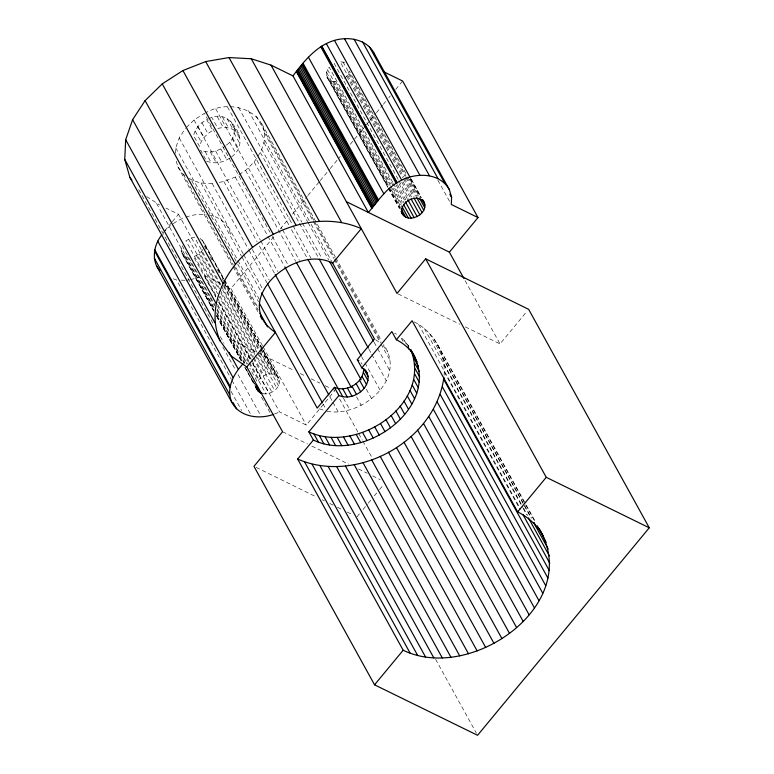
<?xml version="1.0" encoding="UTF-8"?>
<svg xmlns="http://www.w3.org/2000/svg" width="774" height="774" viewBox="0 0 774 774"><rect width="100%" height="100%" fill="white"/><g stroke="black" fill="none" stroke-linecap="round" stroke-linejoin="round"><path stroke-width="0.58" stroke-dasharray="3.87 2.9" d="M175.495 153.387L175.756 147.921L179.229 137.898L185.46 128.378M213.827 311.187L181.687 252.972L181.145 248.077L182.045 245.474L210.093 296.278M226.405 145.106C244.681 131.986 227.537 108.283 208.767 118.799M231.649 156.803C243.259 148.231 241.817 134.695 233.061 124.372M257.877 156.319C281.842 119.177 236.68 94.438 205.41 112.936M263.083 393.724C271.374 395.204 282.036 387.232 278.872 378.312L261.922 347.623M327.083 411.275C361.274 417.844 407.453 379.386 383.691 344.575M387.745 187.231L326.986 77.158L326.541 72.243L329.153 67.174L392.824 182.538M444.053 375.216C446.056 353.408 433.575 331.427 413.945 321.771M195.106 130.922L193.51 135.527L199.537 146.46C201.182 139.426 206.484 133.902 212.705 130.545L206.668 119.622L201.917 122.689L197.98 126.539L195.106 130.922L201.134 141.845M344.507 78.368L346.762 76.21L349.374 71.15L407.211 175.93M238.982 174.653L245.561 170.415L254.133 162.037L257.258 157.277M215.849 297.052L193.645 256.823L199.295 253.93L203.146 249.276M278.872 378.312C273.764 370.224 261.002 374.529 257.413 382.008L249.818 368.25M171.547 222.651L163.072 232.897A40.567 30.428 -28.9 0 1 170.444 225.698M172.321 221.722L178.484 214.272L165.946 208.09M262.492 345.688L230.942 288.528L274.818 235.49M280.207 228.978L289.447 217.813M292.533 214.088L307.162 196.412M307.926 195.483L319.478 181.522M320.243 180.594L329.482 169.429M330.256 168.49L340.26 156.396M350.274 144.303L365.667 125.688M366.441 124.759L369.517 121.044M370.291 120.105L375.68 113.594M376.445 112.665L382.608 105.225M383.382 104.287L385.684 101.5M388.771 97.776L390.309 95.918M395.698 89.407L402.625 81.028M243.839 362.919L253.862 350.806L257.103 352.393M252.711 363.277L279.588 411.971L306.311 425.071L334.929 390.483L331.688 388.896M356.969 516.829L359.978 513.181M362.987 509.544L367.505 504.087M368.26 503.177L371.278 499.53M374.287 495.892L378.805 490.435M379.56 489.526L383.324 484.969M465.338 326.909L500.033 343.908L527.142 311.148M186.321 127.536L194.042 119.999L204.375 113.343L270.02 232.258M205.545 159.125L200.611 150.195C208.922 153.852 218.655 151.211 225.621 145.88M206.639 161.118C214.175 164.398 223.164 162.666 229.752 158.031M219.187 182.364L223.85 181.561L235.228 177.072L238.044 175.253M220.871 285.026L194.574 237.395L191.546 237.918L185.895 240.82L216.865 296.916M190.51 279.598L199.131 277.44M274.499 413.974L279.588 411.971M239.098 135.305C235.151 127.787 225.457 126.336 217.939 128.484L211.912 117.561M189.204 178.407C196.586 183.022 205.981 184.154 214.514 183.167M186.05 280.372L189.388 279.791M326.986 77.158C329.114 81.444 334.581 82.363 338.828 81.193M181.261 280.111L184.851 280.304M344.691 62.481L340.115 61.707L403.796 177.072M181.687 252.972L185.16 256.368L187.724 257.191L214.592 305.885M173.289 278.824L176.472 279.849L231.397 379.347M319.41 408.798L323.793 410.21M258.187 352.925L293.849 370.378M300.341 373.552L305.74 376.203M311.148 378.844L319.797 383.082M325.196 385.723L330.604 388.364M398.117 293.956L459.92 324.248M220.251 283.284L204.22 275.428L215.907 296.597M224.528 285.383L230.942 288.528M282.568 431.757L307.51 443.976M311.845 446.105L348.716 464.177M358.468 468.957L367.147 473.204M372.565 475.865L380.16 479.59M256.126 467.399L316.847 497.16M322.265 499.82L324.441 500.884M329.859 503.535L333.11 505.132M337.445 507.26L342.872 509.921M347.207 512.04L352.625 514.7M146.654 196.538L159.676 205.004M231.919 339.999L253.862 350.806M394.653 333.139L396.52 334.194M176.249 161.127L177.856 166.739L183.274 174.256L185.247 175.64M375.438 339.622L380.382 343.076M200.04 238.382L203.504 241.778L223.947 278.824M408.807 346.423L404.512 340.802L400.758 337.28L403.022 341.382M383.033 345.398L387.784 351.977M360.984 362.648L362.068 364.148M138.681 189.562L214.098 325.303M437.842 180.129L450.11 202.353M411.439 179.481L421.366 197.467M410.655 178.552L421.172 197.602M410.307 178.659L420.824 197.709M409.804 179.2L419.731 197.186M465.106 280.633L500.033 343.908M407.801 176.985L418.308 196.035M342.998 61.91L406.098 176.211M406.679 177.275L417.196 196.325M348.426 73.753L405.092 176.414M405.682 177.478L416.199 196.528M404.386 178.136L414.313 196.122M346.762 76.21L402.848 177.817M403.438 178.881L413.364 196.867M403.109 181.793L411.865 197.67M401.754 182.093L409.93 196.906M334.116 63.323L398.387 179.742M398.968 180.806L408.895 198.792M399.045 183.796L407.23 198.608M397.43 184.618L406.195 200.495M396.075 184.918L404.841 200.795M393.415 183.602L403.931 202.653M335.8 81.676L402.393 202.333M327.489 69.641L390.58 183.941M392.921 188.179L401.687 204.055M332.917 81.483L390.164 185.209M390.754 186.263L401.271 205.313M326.541 72.243L389.051 185.489M391.383 189.727L400.738 206.658M330.372 80.612L388.8 186.457M389.38 187.511L400.477 207.625M326.367 74.807L388.296 186.998M388.877 188.053L399.984 208.167M328.36 79.141L387.948 187.095M388.529 188.159L399.626 208.264M388.325 188.295L399.432 208.4M437.716 344.769L525.759 504.242M526.339 505.306L535.086 521.144M434.03 338.877L534.892 521.589M429.57 333.478L531.603 518.309M442.68 357.781L530.712 517.264M424.404 328.631L522.934 507.115M523.514 508.17L527.597 515.571M443.899 364.786L522.614 507.376M523.195 508.431L526.688 514.768M418.56 324.364L520.592 509.195M444.266 372.042L520.06 509.34M407.734 344.711L408.866 346.762M404.512 340.802L406.776 344.894M261.747 123.676L335.268 256.852M335.848 257.906L381.359 340.347M256.329 116.158L314.089 220.793M314.67 221.857L334.513 257.79M335.094 258.845L381.185 342.35M264.311 132.654L312.744 220.377M313.325 221.441L333.749 258.429M334.329 259.493L380.421 342.988M381.011 344.043L390.348 360.955M248.415 110.624L310.577 223.231M311.158 224.286L332.656 263.218M263.847 142.493L307.607 221.761M308.187 222.815L328.611 259.812M374.123 342.253L377.035 347.545M377.625 348.6L389.873 370.794M238.556 107.451L301.879 222.157M302.46 223.212L321.626 257.936M260.374 152.507L298.88 222.273M299.461 223.328L318.724 258.206M368.898 349.113L371.23 353.331M371.82 354.395L386.4 380.818M227.411 106.841L292.475 224.712M293.056 225.766L311.071 258.39M254.133 162.037L289.147 225.457M291.479 229.685L307.23 258.216M361.497 356.514L364.409 361.806M364.999 362.861L380.169 390.338M230.575 120.918L236.602 131.841M234.241 128.503L240.279 139.436M226.937 118.374L232.964 129.297M234.029 133.031L240.056 143.954M222.399 116.913L228.427 127.836M232.432 137.646L238.46 148.569M215.752 108.853L281.978 228.823M282.558 229.878L299.412 260.393M217.271 116.632L223.299 127.555M245.561 170.415L295.736 261.312M366.344 389.206L371.588 398.716M229.568 142.019L235.596 152.952M272.342 236.467L287.444 263.828M220.871 148.937L226.898 159.86M235.228 177.072L267.32 235.209M267.901 236.263L284.242 265.859M356.591 396.927L361.255 405.382M201.917 122.689L207.954 133.612M215.627 151.007L221.664 161.93M197.98 126.539L204.007 137.462M194.042 119.999L260.267 239.969M260.848 241.024L277.692 271.548M210.267 151.927L216.294 162.85M223.85 181.561L257.103 241.807M259.435 246.035L274.606 273.512M343.463 398.242L349.877 409.862M205.139 151.656L211.176 162.579M339.583 398.92L358.217 432.676M358.797 433.73L362.29 440.058M362.871 441.112L372.188 457.985M252.276 249.402L269.12 279.917M212.182 183.573L248.367 249.102M248.947 250.157L267.03 282.926M330.053 397.081L332.385 401.309M332.965 402.364L338.219 411.874M179.229 137.898L243.133 253.669M243.713 254.714L262.299 288.392M201.047 182.964L241.304 255.894M241.894 256.958L261.148 291.837M322.99 403.873L325.332 408.101M175.756 147.921L237.337 259.474M237.918 260.528L259.416 299.47M191.768 180.845L237.076 262.928M237.657 263.982L258.574 301.87M235.702 267.204L258.361 308.255M183.274 174.256L233.235 264.756M233.816 265.811L258.216 310.016M177.856 166.739L232.461 265.666M233.042 266.72L258.603 313.025M263.073 346.742L306.311 425.071M435.617 659.313L476.407 733.191M224.537 279.878L261.341 346.558M202.091 239.824L223.715 278.988M224.296 280.043L261.099 346.723M261.68 347.778L277.46 376.358M223.454 279.037L204.172 244.11L203.504 241.778M224.034 280.101L279.53 380.644M204.123 245.793L206.465 250.021M209.967 256.378L212.308 260.606M216.981 269.081L219.313 273.309M222.235 278.601L223.405 280.72M223.986 281.775L260.209 347.4M260.799 348.455L275.399 374.916M224.499 283.71L260.132 348.281M260.722 349.335L279.414 383.207M223.763 285.19L272.835 374.094M223.599 286.322L258.061 348.764M260.403 353.002L278.514 385.81M221.451 286.09L257.084 350.651M259.425 354.889L269.942 373.939M201.521 251.753L220.222 285.616M222.554 289.853L257.026 352.305M257.607 353.36L276.889 388.287M178.484 214.272L219.584 288.731M220.174 289.786L255.227 353.292M257.558 357.52L266.914 374.461M199.295 253.93L218.578 288.857M220.909 293.094L254.791 354.482M255.381 355.537L274.664 390.464M188.585 239.089L217.794 292.011M220.135 296.248L253.437 356.572M254.017 357.636L263.953 375.622M196.606 255.662L217.639 293.762M218.229 294.826L252.692 357.269M253.282 358.323L271.974 392.195M217.446 297.971L251.327 359.368M251.918 360.423L261.264 377.354M218.829 301.889L250.379 359.049M218.771 302.344L250.321 359.494M252.653 363.732L269.013 393.366M217.552 304.385L249.102 361.545M249.683 362.6L259.038 379.531M217.494 306.04L248.454 362.135M249.044 363.19L265.985 393.889M210.673 297.342L214.766 304.743M217.097 308.981L247.477 364.022M216.933 310.113L246.732 364.09M156.542 203.456L213.866 307.355M216.73 312.473L245.087 363.857M185.16 256.368L213.788 308.226M216.71 313.518L244.168 363.267M181.029 250.641L213.74 309.91M216.662 315.202L242.368 361.777M252.885 380.827L254.636 384.001M183.099 254.927L214.059 311.022M216.981 316.314L241.527 360.771M246.2 369.237L247.951 372.41M250.283 376.648L254.375 384.059M196.074 278.64L213.605 310.393M216.527 315.686L242.233 362.261M245.155 367.553L247.496 371.781M248.077 372.845L254.511 384.484M261.515 397.188L270.871 414.119M216.739 316.479L241.285 360.936M244.787 367.282L254.714 385.278M220.329 336.632L223.996 343.24M222.864 347.052L235.712 370.34M238.053 374.568L260.257 414.787M231.977 380.402L250.679 414.274M231.097 391.431L241.614 410.481M208.728 214.901A40.567 30.428 -28.9 0 1 230.875 236.583M173.26 223.609A40.567 30.428 -28.9 0 1 184.705 217.571M185.799 217.165A40.567 30.428 -28.9 0 1 206.416 214.562"/><path stroke-width="1.16" d="M271.006 65.122L397.033 293.423L425.642 258.835L528.652 309.329L649.26 527.8L477.568 735.3L374.558 684.816L253.959 466.335L282.568 431.757L246.809 366.973L230.981 355.905L220.135 340.87L129.868 177.352L124.74 159.386L125.688 139.717L132.625 119.67L145.096 100.62L162.25 83.873L182.916 70.55L205.681 61.572L228.998 57.557L251.269 58.766L271.006 65.122L292.978 75.891L368.347 212.434L449.384 252.15L463.936 278.524M273.483 414.38C259.145 419.624 239.659 417.08 231.9 402.432L156.522 265.898C151.965 255.488 155.032 243.375 161.872 234.725M220.135 340.87C205.187 306.668 225.505 268.955 252.518 247.39C282.8 224.199 325.109 212.705 361.264 228.64L332.656 263.218C294.778 243.026 228.717 301.434 275.418 332.385L246.809 366.973M231.9 402.432C225.718 388.635 233.555 373.919 243.065 363.848M256.513 384.62C255.633 388.538 258.274 392.699 262.231 393.453M334.387 387.348C346.887 392.708 364.061 382.511 363.635 368.492L368.163 376.686C368.588 390.696 351.415 400.903 338.906 395.533L334.387 387.348L317.214 408.091L259.735 303.969M292.978 75.891C305.662 58.737 321.394 39.832 344.507 38.7C355.982 38.081 368.482 42.473 374.036 53.174L449.404 189.717L451.61 197.438L451.281 204.471L477.993 217.571L449.384 252.15M401.184 211.573C406.611 226.898 432.84 212.27 422.536 199.586M338.906 395.533L308.865 431.853C356.504 454.367 432.434 404.647 410.83 349.896M308.865 431.853L313.383 440.038C363.616 464.555 445.785 405.286 410.984 350.012M313.383 440.038L297.651 459.059C356.562 484.766 435.259 441.19 443.908 377.335M297.651 459.059L403.177 650.228C471.076 683.403 583.819 604.484 539.168 528.536M449.404 189.717C438.906 170.899 411.913 172.399 396.143 183.361C384.484 190.423 377.238 202.401 368.347 212.434L346.375 201.675M368.163 376.686L367.137 373.087L364.96 370.088L361.797 367.873L357.278 359.678L374.442 338.925L332.656 263.218M361.797 367.873L391.847 331.562L396.365 339.747C404.096 343.579 410.781 349.567 414.941 357.172M396.365 339.747L412.107 320.736L517.632 511.895C528.294 517.177 537.524 525.44 543.251 535.927M374.558 684.816L403.177 650.228M517.632 511.895L546.25 477.316L425.642 258.835M383.382 71.595L402.625 81.028L477.993 217.571M546.25 477.316L649.26 527.8M357.278 359.678L358.855 360.781M129.868 177.352L131.909 180.168M156.522 265.898L159.85 270.513M424.287 202.759C417.796 192.126 398.32 202.227 402.354 213.692M369.372 46.711L444.74 183.254M449.858 194.264L451.61 197.438M362.571 41.951L437.939 178.494M354.086 39.222L429.454 175.756M344.507 38.7L419.876 175.243M334.474 40.432L409.852 176.965M421.985 199.827L424.907 205.12M419.479 198.154L424.742 207.684M416.78 197.583L423.794 210.286M413.945 197.931L422.13 212.744M326.338 43.634L401.716 180.178M411.1 199.024L419.866 214.901M407.811 199.663L417.157 216.604M321.829 46.13L397.207 182.674M321.491 46.353L396.849 182.906M320.765 46.817L396.143 183.361M405.421 201.859L414.187 217.736M403.564 204.452L411.158 218.21M401.851 206.368L408.275 218.016M401.067 208.68L405.74 217.146M401.377 211.437L403.718 215.675M308.429 57.218L383.807 193.761M303.205 63.536L378.573 200.079M302.634 64.223L378.012 200.766M301.937 65.074L377.306 201.608M301.009 66.187L376.387 202.72M299.973 67.435L375.351 203.978M298.928 68.702L374.306 205.236M297.98 69.844L373.358 206.377M297.226 70.763L372.604 207.297M296.694 71.401L372.071 207.935M296.403 71.75L371.781 208.283M537.224 525.817L546.144 542.255M533.934 522.537L535.105 524.646M533.634 522.547L548.205 548.95M528.439 517.932L549.434 555.955M522.972 514.623L549.792 563.201M443.773 379.454L549.298 570.622M442.418 386.981L547.944 578.139M440.222 394.527L545.747 585.695M251.269 58.766L341.537 222.283M410.568 349.838L412.261 352.905M412.513 353.563L417.031 361.758M407.898 346.946L409.03 348.997M414.013 358.42L418.531 366.615M437.204 402.025L542.729 593.194M414.893 363.499L419.421 371.694M415.164 368.753L419.682 376.948M414.796 374.132L419.324 382.327M433.392 409.417L538.927 600.585M413.819 379.589L418.347 387.784M412.232 385.055L416.751 393.25M428.825 416.615L534.36 607.784M228.998 57.557L319.265 221.074M410.036 390.502L414.564 398.697M423.552 423.552L529.077 614.72M407.279 395.853L411.797 404.047M329.772 261.931L373.532 341.199M403.97 401.077L408.488 409.272M417.612 430.17L523.137 621.338M319.304 259.261L368.318 348.048M400.139 406.108L404.667 414.303M205.681 61.572L295.949 225.099M411.062 436.401L516.597 627.569M395.833 410.907L400.361 419.102M307.82 259.28L360.916 355.459M391.093 415.425L395.611 423.61M365.434 370.02L367.137 373.087M403.98 442.186L509.505 633.355M363.451 372.429L367.969 380.614M362.058 376.435L366.586 384.63M385.955 419.614L390.473 427.809M296.326 262.367L361.09 379.695M359.562 380.247L364.09 388.432M396.423 447.459L501.949 638.627M380.469 423.436L384.997 431.631M356.137 383.594L360.655 391.789M182.916 70.55L273.183 234.067M374.703 426.861L379.221 435.056M352.006 386.255L356.524 394.45M388.461 452.19L493.986 643.349M284.822 266.914L351.338 387.406M347.449 388.055L351.967 396.249M368.695 429.851L373.223 438.045M380.179 456.312L485.704 647.48M342.785 388.858L347.303 397.052M338.325 388.616L342.853 396.81M362.522 432.376L367.04 440.57M275.196 274.577L338.209 388.722M371.655 459.795L477.181 650.963M356.224 434.417L360.742 442.612M162.25 83.873L252.518 247.39M267.62 283.981L328.882 394.963M349.867 435.946L354.386 444.141M362.967 462.61L468.493 653.769M343.511 436.952L348.039 445.147M261.728 292.891L322.41 402.819M354.202 464.719L459.727 655.878M337.232 437.436L341.75 445.621M145.096 100.62L235.364 264.147M331.069 437.368L335.597 445.563M345.446 466.103L450.971 657.271M259.958 313.17L267.514 326.851M260.345 316.179L262.086 319.343M325.099 436.778L329.627 444.963M336.777 466.761L442.302 657.929M319.372 435.646L323.9 443.841M313.944 434.001L318.462 442.196M328.282 466.683L433.808 657.842M132.625 119.67L222.893 283.197M320.049 465.851L425.574 657.02M312.145 464.303L417.67 655.462M304.656 462.03L410.181 653.198M125.688 139.717L215.956 303.234M255.846 384.436L260.519 392.902M255.546 386.168L258.468 391.46M255.884 387.397L257.055 389.506M124.74 159.386L215.008 322.913M229.094 352.509L238.44 369.44M157.703 241.091L233.08 377.635M154.723 249.712L230.091 386.255M154.655 251.134L230.023 387.677M154.316 258.168L229.694 394.711M233.051 402.548L236.563 408.895M374.036 53.174L374.664 55.38"/></g></svg>
